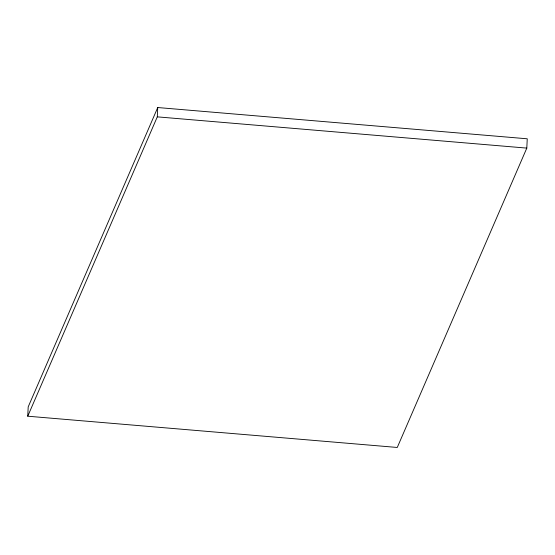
<?xml version="1.0" encoding="UTF-8"?>
<svg xmlns="http://www.w3.org/2000/svg" width="555" height="555" viewBox="0 0 555 555"><rect width="100%" height="100%" fill="white"/><g stroke="black" fill="none" stroke-linecap="round" stroke-linejoin="round"><path stroke-width="0.83" d="M27.75 416.208L28.194 406.891L157.731 107.538L527.25 138.792L526.806 148.109L397.269 447.462L27.75 416.208L157.294 116.855L157.731 107.538M157.294 116.855L526.806 148.109"/></g></svg>
